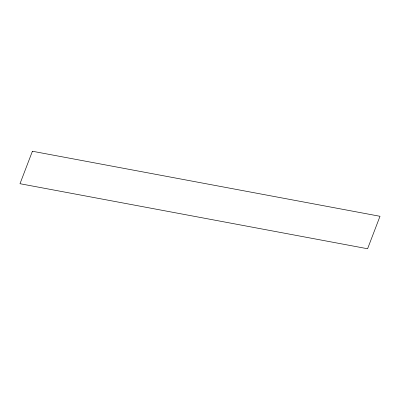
<?xml version="1.0" encoding="UTF-8"?>
<svg xmlns="http://www.w3.org/2000/svg" width="400" height="400" viewBox="0 0 400 400"><rect width="100%" height="100%" fill="white"/><g stroke="black" fill="none" stroke-linecap="round" stroke-linejoin="round"><path stroke-width="0.6" d="M32.41 151.25L20 183.71L367.59 248.75L380 216.29L32.41 151.25"/></g></svg>
